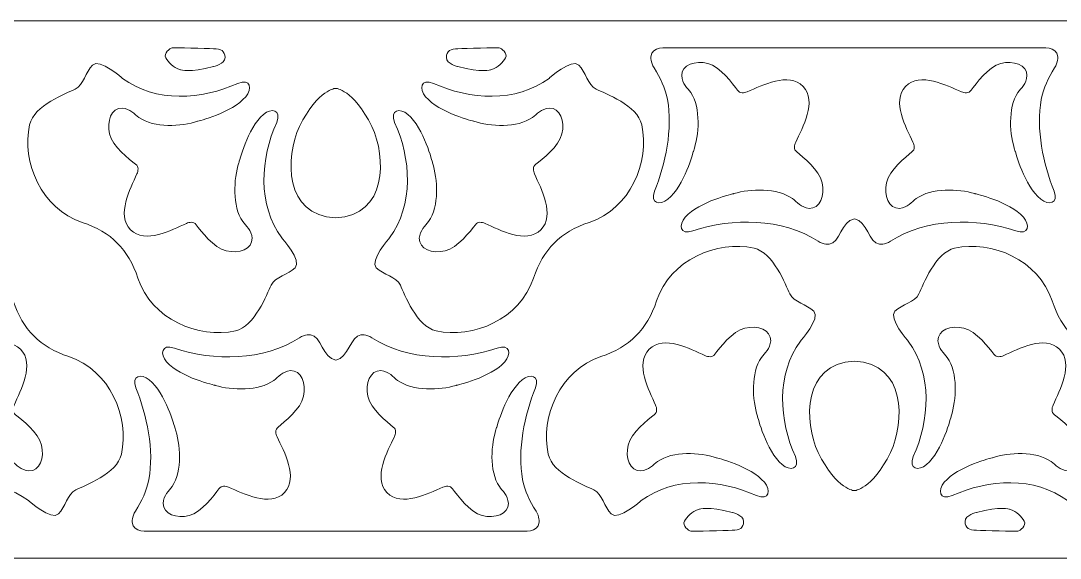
# Model space of a CAD drawing. Header units: centimetres. Extents: x -122 to 122, y -10 to 10.
# Drawn here: x 32.78 to 71.5, y -10 to 10 of the extents above; entities that cross this region are included whole.
import ezdxf

# ---------------------------------------------------------------- set-up
doc = ezdxf.new("R2010")
doc.units = ezdxf.units.CM
doc.header["$MEASUREMENT"] = 0
doc.layers.add('Layer 1', color=7, linetype='Continuous')

msp = doc.modelspace()

# ---------------------------------------------------------------- linework, layer by layer
at = {"layer": 'Layer 1', "color": 242, "lineweight": 9}
for points, knots in [([(-121.97151, 10), (-121.97151, 10), (122.0286, 10), (122.0286, 10), (122.0286, 10), (122.0286, 10), (122.0286, -10.00001), (122.0286, -10.00001), (122.0286, -10.00001), (122.0286, -10.00001), (-121.97151, -10.00001), (-121.97151, -10.00001), (-121.97151, -10.00001), (-121.97151, -10.00001), (-121.97151, 10), (-121.97151, 10)], [0, 0, 0, 0, 0.2, 0.2, 0.2, 0.2, 0.4, 0.4, 0.4, 0.4, 0.6, 0.6, 0.6, 0.6, 1, 1, 1, 1]), ([(38.72928, 8.17442), (38.72928, 8.17442), (39.0683, 8.06504), (39.95432, 8.29475), (39.95432, 8.29475), (39.95432, 8.29475), (40.3864, 8.38773), (40.3864, 8.63385), (40.3864, 8.63385), (40.3864, 8.87997), (40.23324, 8.96201), (39.95432, 8.96201), (39.95432, 8.96201), (39.67544, 8.962), (38.51588, 9.01671), (38.4229, 8.99483), (38.4229, 8.99483), (38.33004, 8.97294), (38.08928, 8.79246), (38.18226, 8.62291), (38.18226, 8.62291), (38.27528, 8.45336), (38.43932, 8.26741), (38.72928, 8.17442)], [0, 0, 0, 0, 0.14285714, 0.14285714, 0.14285714, 0.14285714, 0.28571429, 0.28571429, 0.28571429, 0.28571429, 0.42857143, 0.42857143, 0.42857143, 0.42857143, 0.57142857, 0.57142857, 0.57142857, 0.57142857, 0.71428571, 0.71428571, 0.71428571, 0.71428571, 1, 1, 1, 1]), ([(50.29152, 8.17442), (50.29152, 8.17442), (49.95246, 8.06504), (49.06642, 8.29475), (49.06642, 8.29475), (49.06642, 8.29475), (48.63432, 8.38773), (48.63432, 8.63385), (48.63432, 8.63385), (48.63432, 8.87997), (48.78744, 8.96201), (49.06642, 8.96201), (49.06642, 8.96201), (49.34538, 8.962), (50.50484, 9.01671), (50.59784, 8.99483), (50.59784, 8.99483), (50.69096, 8.97294), (50.93148, 8.79246), (50.8385, 8.62291), (50.8385, 8.62291), (50.74556, 8.45336), (50.58144, 8.26741), (50.29152, 8.17442)], [0, 0, 0, 0, 0.14285714, 0.14285714, 0.14285714, 0.14285714, 0.28571429, 0.28571429, 0.28571429, 0.28571429, 0.42857143, 0.42857143, 0.42857143, 0.42857143, 0.57142857, 0.57142857, 0.57142857, 0.57142857, 0.71428571, 0.71428571, 0.71428571, 0.71428571, 1, 1, 1, 1]), ([(63.83386, 2.63063), (63.35204, 2.56501), (63.28832, 1.72654), (62.89452, 1.68278), (62.89452, 1.68278), (62.89452, 1.68278), (62.69644, 1.66492), (62.48556, 1.79882), (62.48556, 1.79882), (61.13876, 2.65405), (59.29248, 2.67766), (57.82112, 2.18848), (57.82112, 2.18848), (57.33448, 2.01036), (57.28038, 2.40407), (57.53284, 2.68993), (57.53284, 2.68993), (58.05806, 3.28427), (59.34774, 3.56924), (59.34774, 3.56924), (59.34774, 3.56924), (59.95624, 3.75099), (60.96626, 3.79658), (61.5292, 3.38088), (61.5292, 3.38088), (61.69438, 3.25887), (61.84308, 3.05135), (62.14856, 3.02073), (62.14856, 3.02073), (62.54846, 3.00108), (62.74008, 3.50267), (62.63812, 3.97373), (62.63812, 3.97373), (62.53624, 4.44479), (61.91888, 4.93455), (61.68738, 5.1197), (61.68738, 5.1197), (61.56436, 5.21806), (61.5937, 5.36589), (61.64816, 5.48284), (61.64816, 5.48284), (61.90616, 6.03656), (62.44808, 6.98764), (61.92854, 7.55951), (61.92854, 7.55951), (61.378, 8.10154), (60.40592, 7.59817), (59.84232, 7.3626), (59.84232, 7.3626), (59.72334, 7.31284), (59.5744, 7.28949), (59.481, 7.41633), (59.481, 7.41633), (59.30536, 7.65507), (58.84068, 8.29149), (58.37408, 8.41225), (58.37408, 8.41225), (57.90756, 8.53302), (57.3986, 8.36152), (57.40224, 7.96129), (57.40224, 7.96129), (57.42068, 7.65482), (57.62196, 7.49792), (57.73726, 7.32799), (57.73726, 7.32799), (58.13012, 6.74883), (58.04404, 5.74131), (57.838, 5.14073), (57.838, 5.14073), (57.838, 5.14073), (57.5016, 3.8634), (56.88668, 3.36255), (56.88668, 3.36255), (56.59328, 3.12361), (56.20582, 3.19052), (56.39268, 3.65956), (56.39268, 3.65956), (56.79044, 4.65771), (57.07962, 6), (56.87028, 7.07004), (56.87028, 7.07004), (56.7798, 7.53286), (56.61754, 7.85615), (56.37024, 8.24565), (56.37024, 8.24565), (56.2364, 8.45653), (56.25418, 8.65463), (56.25418, 8.65463), (56.25418, 8.65463), (56.28704, 9.08123), (56.83528, 8.99115), (56.98708, 8.99373), (56.98708, 8.99373), (56.98708, 8.99373), (63.83386, 8.99372), (63.83386, 8.99372), (63.83386, 8.99372), (63.83386, 8.99372), (70.6806, 8.99372), (70.6806, 8.99372), (70.6806, 8.99372), (70.83236, 8.99114), (71.38052, 9.08124), (71.41336, 8.65463), (71.41336, 8.65463), (71.41336, 8.65463), (71.43124, 8.45653), (71.29728, 8.24565), (71.29728, 8.24565), (71.05, 7.85615), (70.88776, 7.53287), (70.79724, 7.07004), (70.79724, 7.07004), (70.58804, 5.99999), (70.87724, 4.65773), (71.27488, 3.65956), (71.27488, 3.65956), (71.4618, 3.19051), (71.07428, 3.12363), (70.78088, 3.36255), (70.78088, 3.36255), (70.16608, 3.86339), (69.82952, 5.14073), (69.82952, 5.14073), (69.82952, 5.14073), (69.62364, 5.7413), (69.53748, 6.74883), (69.93028, 7.32799), (69.93028, 7.32799), (70.0456, 7.49792), (70.24696, 7.65483), (70.2653, 7.96129), (70.2653, 7.96129), (70.26896, 8.36152), (69.76008, 8.53302), (69.29344, 8.41225), (69.29344, 8.41225), (68.82686, 8.29149), (68.36224, 7.65508), (68.18652, 7.41633), (68.18652, 7.41633), (68.09328, 7.28948), (67.94428, 7.31284), (67.82524, 7.3626), (67.82524, 7.3626), (67.26176, 7.59817), (66.2896, 8.10154), (65.73902, 7.55951), (65.73902, 7.55951), (65.2196, 6.98764), (65.76142, 6.03656), (66.01936, 5.48284), (66.01936, 5.48284), (66.07398, 5.36589), (66.1032, 5.21807), (65.98016, 5.1197), (65.98016, 5.1197), (65.7487, 4.93453), (65.13138, 4.4448), (65.02942, 3.97373), (65.02942, 3.97373), (64.92748, 3.50267), (65.11922, 3.00109), (65.51896, 3.02073), (65.51896, 3.02073), (65.82458, 3.05134), (65.97316, 3.25888), (66.13832, 3.38088), (66.13832, 3.38088), (66.70136, 3.79657), (67.71148, 3.75101), (68.3198, 3.56924), (68.3198, 3.56924), (68.3198, 3.56924), (69.60956, 3.28428), (70.13468, 2.68993), (70.13468, 2.68993), (70.38722, 2.40406), (70.33306, 2.01037), (69.84636, 2.18848), (69.84636, 2.18848), (68.37506, 2.67764), (66.52888, 2.65405), (65.18194, 1.79882), (65.18194, 1.79882), (64.97114, 1.66492), (64.77298, 1.68278), (64.77298, 1.68278), (64.77298, 1.68278), (64.37916, 1.72653), (64.31552, 2.56502), (63.83386, 2.63063)], [0, 0, 0, 0, 0.02040816, 0.02040816, 0.02040816, 0.02040816, 0.04081633, 0.04081633, 0.04081633, 0.04081633, 0.06122449, 0.06122449, 0.06122449, 0.06122449, 0.08163265, 0.08163265, 0.08163265, 0.08163265, 0.10204082, 0.10204082, 0.10204082, 0.10204082, 0.12244898, 0.12244898, 0.12244898, 0.12244898, 0.14285714, 0.14285714, 0.14285714, 0.14285714, 0.16326531, 0.16326531, 0.16326531, 0.16326531, 0.18367347, 0.18367347, 0.18367347, 0.18367347, 0.20408163, 0.20408163, 0.20408163, 0.20408163, 0.2244898, 0.2244898, 0.2244898, 0.2244898, 0.24489796, 0.24489796, 0.24489796, 0.24489796, 0.26530612, 0.26530612, 0.26530612, 0.26530612, 0.28571429, 0.28571429, 0.28571429, 0.28571429, 0.30612245, 0.30612245, 0.30612245, 0.30612245, 0.32653061, 0.32653061, 0.32653061, 0.32653061, 0.34693878, 0.34693878, 0.34693878, 0.34693878, 0.36734694, 0.36734694, 0.36734694, 0.36734694, 0.3877551, 0.3877551, 0.3877551, 0.3877551, 0.40816327, 0.40816327, 0.40816327, 0.40816327, 0.42857143, 0.42857143, 0.42857143, 0.42857143, 0.44897959, 0.44897959, 0.44897959, 0.44897959, 0.46938776, 0.46938776, 0.46938776, 0.46938776, 0.48979592, 0.48979592, 0.48979592, 0.48979592, 0.51020408, 0.51020408, 0.51020408, 0.51020408, 0.53061224, 0.53061224, 0.53061224, 0.53061224, 0.55102041, 0.55102041, 0.55102041, 0.55102041, 0.57142857, 0.57142857, 0.57142857, 0.57142857, 0.59183673, 0.59183673, 0.59183673, 0.59183673, 0.6122449, 0.6122449, 0.6122449, 0.6122449, 0.63265306, 0.63265306, 0.63265306, 0.63265306, 0.65306122, 0.65306122, 0.65306122, 0.65306122, 0.67346939, 0.67346939, 0.67346939, 0.67346939, 0.69387755, 0.69387755, 0.69387755, 0.69387755, 0.71428571, 0.71428571, 0.71428571, 0.71428571, 0.73469388, 0.73469388, 0.73469388, 0.73469388, 0.75510204, 0.75510204, 0.75510204, 0.75510204, 0.7755102, 0.7755102, 0.7755102, 0.7755102, 0.79591837, 0.79591837, 0.79591837, 0.79591837, 0.81632653, 0.81632653, 0.81632653, 0.81632653, 0.83673469, 0.83673469, 0.83673469, 0.83673469, 0.85714286, 0.85714286, 0.85714286, 0.85714286, 0.87755102, 0.87755102, 0.87755102, 0.87755102, 0.89795918, 0.89795918, 0.89795918, 0.89795918, 0.91836735, 0.91836735, 0.91836735, 0.91836735, 0.93877551, 0.93877551, 0.93877551, 0.93877551, 0.95918367, 0.95918367, 0.95918367, 0.95918367, 1, 1, 1, 1]), ([(36.86334, 2.21898), (36.33248, 2.78034), (36.8552, 3.74209), (37.10204, 4.30086), (37.10204, 4.30086), (37.15416, 4.41887), (37.18052, 4.56726), (37.05556, 4.66314), (37.05556, 4.66314), (36.82048, 4.84361), (36.19342, 5.32089), (36.08204, 5.78983), (36.08204, 5.78983), (35.97068, 6.25875), (36.1523, 6.76407), (36.5524, 6.75245), (36.5524, 6.75245), (36.85842, 6.72795), (37.01124, 6.52345), (37.17882, 6.40478), (37.17882, 6.40478), (37.75012, 6.00046), (38.75906, 6.06627), (39.36364, 6.26019), (39.36364, 6.26019), (39.36364, 6.26019), (40.64744, 6.57095), (41.16052, 7.17571), (41.16052, 7.17571), (41.40724, 7.46657), (41.34524, 7.85911), (40.86222, 7.67128), (40.86222, 7.67128), (39.53574, 7.05899), (37.79086, 6.94888), (36.56332, 7.85724), (36.56332, 7.85724), (36.56332, 7.85724), (35.71012, 8.61748), (35.45304, 8.35495), (35.45304, 8.35495), (35.196, 8.09243), (35.12488, 7.61659), (34.8022, 7.45798), (34.8022, 7.45798), (34.47956, 7.29936), (33.26552, 6.85445), (33.10668, 6.12893), (33.10668, 6.12893), (32.8038, 4.74528), (33.53412, 3.00221), (35.06472, 2.49727), (35.06472, 2.49727), (35.60336, 2.3196), (36.03362, 2.06967), (36.37382, 1.72946), (36.37382, 1.72946), (36.71412, 1.38925), (36.96396, 0.95887), (37.1416, 0.42036), (37.1416, 0.42036), (37.64662, -1.11025), (39.38964, -1.84056), (40.7733, -1.53767), (40.7733, -1.53767), (41.49884, -1.37886), (41.9437, -0.16486), (42.10232, 0.15784), (42.10232, 0.15784), (42.261, 0.48052), (42.7368, 0.55163), (42.99932, 0.80869), (42.99932, 0.80869), (43.26192, 1.06574), (42.5016, 1.91897), (42.5016, 1.91897), (42.5016, 1.91897), (41.5933, 3.14649), (41.70336, 4.89125), (42.31564, 6.21789), (42.31564, 6.21789), (42.50356, 6.70087), (42.11092, 6.76287), (41.82004, 6.51617), (41.82004, 6.51617), (41.21532, 6.0031), (40.90452, 4.71928), (40.90452, 4.71928), (40.90452, 4.71928), (40.71064, 4.11469), (40.6448, 3.10565), (41.04916, 2.53448), (41.04916, 2.53448), (41.16784, 2.36687), (41.37232, 2.21406), (41.3968, 1.90803), (41.3968, 1.90803), (41.40852, 1.50793), (40.90308, 1.32628), (40.4342, 1.43767), (40.4342, 1.43767), (39.96532, 1.54905), (39.48796, 2.17603), (39.3075, 2.41121), (39.3075, 2.41121), (39.21172, 2.53614), (39.06322, 2.50982), (38.9452, 2.45768), (38.9452, 2.45768), (38.38656, 2.21086), (37.42468, 1.68811), (36.86334, 2.21898)], [0, 0, 0, 0, 0.03448276, 0.03448276, 0.03448276, 0.03448276, 0.06896552, 0.06896552, 0.06896552, 0.06896552, 0.10344828, 0.10344828, 0.10344828, 0.10344828, 0.13793103, 0.13793103, 0.13793103, 0.13793103, 0.17241379, 0.17241379, 0.17241379, 0.17241379, 0.20689655, 0.20689655, 0.20689655, 0.20689655, 0.24137931, 0.24137931, 0.24137931, 0.24137931, 0.27586207, 0.27586207, 0.27586207, 0.27586207, 0.31034483, 0.31034483, 0.31034483, 0.31034483, 0.34482759, 0.34482759, 0.34482759, 0.34482759, 0.37931034, 0.37931034, 0.37931034, 0.37931034, 0.4137931, 0.4137931, 0.4137931, 0.4137931, 0.44827586, 0.44827586, 0.44827586, 0.44827586, 0.48275862, 0.48275862, 0.48275862, 0.48275862, 0.51724138, 0.51724138, 0.51724138, 0.51724138, 0.55172414, 0.55172414, 0.55172414, 0.55172414, 0.5862069, 0.5862069, 0.5862069, 0.5862069, 0.62068966, 0.62068966, 0.62068966, 0.62068966, 0.65517241, 0.65517241, 0.65517241, 0.65517241, 0.68965517, 0.68965517, 0.68965517, 0.68965517, 0.72413793, 0.72413793, 0.72413793, 0.72413793, 0.75862069, 0.75862069, 0.75862069, 0.75862069, 0.79310345, 0.79310345, 0.79310345, 0.79310345, 0.82758621, 0.82758621, 0.82758621, 0.82758621, 0.86206897, 0.86206897, 0.86206897, 0.86206897, 0.89655172, 0.89655172, 0.89655172, 0.89655172, 0.93103448, 0.93103448, 0.93103448, 0.93103448, 1, 1, 1, 1]), ([(52.15764, 2.21898), (52.6885, 2.78034), (52.16564, 3.74209), (51.91884, 4.30086), (51.91884, 4.30086), (51.8668, 4.41887), (51.84036, 4.56726), (51.96528, 4.66314), (51.96528, 4.66314), (52.2005, 4.84361), (52.82746, 5.32089), (52.93884, 5.78983), (52.93884, 5.78983), (53.05028, 6.25875), (52.86856, 6.76407), (52.46848, 6.75245), (52.46848, 6.75245), (52.16256, 6.72795), (52.0096, 6.52345), (51.842, 6.40478), (51.842, 6.40478), (51.27086, 6.00046), (50.26178, 6.06627), (49.65722, 6.26019), (49.65722, 6.26019), (49.65722, 6.26019), (48.3734, 6.57095), (47.86036, 7.17571), (47.86036, 7.17571), (47.61374, 7.46657), (47.6756, 7.85911), (48.15858, 7.67128), (48.15858, 7.67128), (49.48524, 7.05899), (51.22998, 6.94888), (52.45752, 7.85724), (52.45752, 7.85724), (52.45752, 7.85724), (53.31076, 8.61748), (53.5678, 8.35495), (53.5678, 8.35495), (53.825, 8.09243), (53.89596, 7.61659), (54.21864, 7.45798), (54.21864, 7.45798), (54.54144, 7.29936), (55.75532, 6.85445), (55.91416, 6.12893), (55.91416, 6.12893), (56.2172, 4.74528), (55.48674, 3.00221), (53.95612, 2.49727), (53.95612, 2.49727), (53.41764, 2.3196), (52.98722, 2.06967), (52.64704, 1.72946), (52.64704, 1.72946), (52.30686, 1.38925), (52.05688, 0.95887), (51.8792, 0.42036), (51.8792, 0.42036), (51.37436, -1.11025), (49.6312, -1.84056), (48.24758, -1.53767), (48.24758, -1.53767), (47.52214, -1.37886), (47.07712, -0.16486), (46.91852, 0.15784), (46.91852, 0.15784), (46.75998, 0.48052), (46.28404, 0.55163), (46.02156, 0.80869), (46.02156, 0.80869), (45.75906, 1.06574), (46.51924, 1.91897), (46.51924, 1.91897), (46.51924, 1.91897), (47.42768, 3.14649), (47.31748, 4.89125), (46.70524, 6.21789), (46.70524, 6.21789), (46.5174, 6.70087), (46.90994, 6.76287), (47.2008, 6.51617), (47.2008, 6.51617), (47.80566, 6.0031), (48.1163, 4.71928), (48.1163, 4.71928), (48.1163, 4.71928), (48.31032, 4.11469), (48.37604, 3.10565), (47.97172, 2.53448), (47.97172, 2.53448), (47.85312, 2.36687), (47.64854, 2.21406), (47.62404, 1.90803), (47.62404, 1.90803), (47.61248, 1.50793), (48.11776, 1.32628), (48.58668, 1.43767), (48.58668, 1.43767), (49.05566, 1.54905), (49.53286, 2.17603), (49.71334, 2.41121), (49.71334, 2.41121), (49.80924, 2.53614), (49.95762, 2.50982), (50.07564, 2.45768), (50.07564, 2.45768), (50.63444, 2.21086), (51.59616, 1.68811), (52.15764, 2.21898)], [0, 0, 0, 0, 0.03448276, 0.03448276, 0.03448276, 0.03448276, 0.06896552, 0.06896552, 0.06896552, 0.06896552, 0.10344828, 0.10344828, 0.10344828, 0.10344828, 0.13793103, 0.13793103, 0.13793103, 0.13793103, 0.17241379, 0.17241379, 0.17241379, 0.17241379, 0.20689655, 0.20689655, 0.20689655, 0.20689655, 0.24137931, 0.24137931, 0.24137931, 0.24137931, 0.27586207, 0.27586207, 0.27586207, 0.27586207, 0.31034483, 0.31034483, 0.31034483, 0.31034483, 0.34482759, 0.34482759, 0.34482759, 0.34482759, 0.37931034, 0.37931034, 0.37931034, 0.37931034, 0.4137931, 0.4137931, 0.4137931, 0.4137931, 0.44827586, 0.44827586, 0.44827586, 0.44827586, 0.48275862, 0.48275862, 0.48275862, 0.48275862, 0.51724138, 0.51724138, 0.51724138, 0.51724138, 0.55172414, 0.55172414, 0.55172414, 0.55172414, 0.5862069, 0.5862069, 0.5862069, 0.5862069, 0.62068966, 0.62068966, 0.62068966, 0.62068966, 0.65517241, 0.65517241, 0.65517241, 0.65517241, 0.68965517, 0.68965517, 0.68965517, 0.68965517, 0.72413793, 0.72413793, 0.72413793, 0.72413793, 0.75862069, 0.75862069, 0.75862069, 0.75862069, 0.79310345, 0.79310345, 0.79310345, 0.79310345, 0.82758621, 0.82758621, 0.82758621, 0.82758621, 0.86206897, 0.86206897, 0.86206897, 0.86206897, 0.89655172, 0.89655172, 0.89655172, 0.89655172, 0.93103448, 0.93103448, 0.93103448, 0.93103448, 1, 1, 1, 1]), ([(44.51032, 7.48529), (44.51032, 7.48529), (43.8704, 7.47434), (43.1594, 6.06325), (43.1594, 6.06325), (42.6293, 4.91755), (42.57996, 2.75637), (44.51032, 2.66727), (44.51032, 2.66727), (46.44072, 2.75636), (46.3914, 4.91756), (45.86132, 6.06325), (45.86132, 6.06325), (45.1504, 7.47433), (44.5104, 7.48529), (44.5104, 7.48529)], [0, 0, 0, 0, 0.2, 0.2, 0.2, 0.2, 0.4, 0.4, 0.4, 0.4, 0.6, 0.6, 0.6, 0.6, 1, 1, 1, 1]), ([(32.77012, -2.21898), (33.301, -2.78032), (32.77816, -3.74206), (32.53132, -4.30083), (32.53132, -4.30083), (32.4793, -4.41886), (32.45288, -4.56723), (32.5778, -4.66311), (32.5778, -4.66311), (32.813, -4.84359), (33.43994, -5.32086), (33.55134, -5.7898), (33.55134, -5.7898), (33.6628, -6.25873), (33.48108, -6.76404), (33.08096, -6.75242), (33.08096, -6.75242), (32.77506, -6.72794), (32.62212, -6.52343), (32.45454, -6.40475), (32.45454, -6.40475), (31.88336, -6.00044), (30.8743, -6.06624), (30.26972, -6.26016), (30.26972, -6.26016), (30.26972, -6.26016), (28.98592, -6.57092), (28.47284, -7.17568), (28.47284, -7.17568), (28.22624, -7.46654), (28.28812, -7.85908), (28.77112, -7.67125), (28.77112, -7.67125), (30.0979, -7.05897), (31.84254, -6.94885), (33.07004, -7.85721), (33.07004, -7.85721), (33.07004, -7.85721), (33.92328, -8.61745), (34.18032, -8.35493), (34.18032, -8.35493), (34.43748, -8.09241), (34.50848, -7.61656), (34.83116, -7.45795), (34.83116, -7.45795), (35.15392, -7.29936), (36.36788, -6.85442), (36.52668, -6.1289), (36.52668, -6.1289), (36.82968, -4.74529), (36.09926, -3.00218), (34.56864, -2.49724), (34.56864, -2.49724), (34.03028, -2.31959), (33.59978, -2.06964), (33.25956, -1.72943), (33.25956, -1.72943), (32.91936, -1.38923), (32.6694, -0.95884), (32.49176, -0.42033), (32.49176, -0.42033), (31.98686, 1.11027), (30.24372, 1.84059), (28.86008, 1.5377), (28.86008, 1.5377), (28.13464, 1.37887), (27.68964, 0.16489), (27.53104, -0.15781), (27.53104, -0.15781), (27.37248, -0.48051), (26.89658, -0.5516), (26.63408, -0.80866), (26.63408, -0.80866), (26.37156, -1.06574), (27.13176, -1.91894), (27.13176, -1.91894), (27.13176, -1.91894), (28.04018, -3.14648), (27.93, -4.89122), (27.31772, -6.21786), (27.31772, -6.21786), (27.12992, -6.70085), (27.52244, -6.76284), (27.8133, -6.51614), (27.8133, -6.51614), (28.41816, -6.00308), (28.72882, -4.71925), (28.72882, -4.71925), (28.72882, -4.71925), (28.92284, -4.11467), (28.98856, -3.10562), (28.58424, -2.53445), (28.58424, -2.53445), (28.46564, -2.36688), (28.26104, -2.21403), (28.23656, -1.908), (28.23656, -1.908), (28.22496, -1.50792), (28.73026, -1.32625), (29.19916, -1.43764), (29.19916, -1.43764), (29.66816, -1.54904), (30.1454, -2.176), (30.32584, -2.41118), (30.32584, -2.41118), (30.42176, -2.53612), (30.57012, -2.50979), (30.68816, -2.45765), (30.68816, -2.45765), (31.24708, -2.21084), (32.20864, -1.68808), (32.77012, -2.21898)], [0, 0, 0, 0, 0.03448276, 0.03448276, 0.03448276, 0.03448276, 0.06896552, 0.06896552, 0.06896552, 0.06896552, 0.10344828, 0.10344828, 0.10344828, 0.10344828, 0.13793103, 0.13793103, 0.13793103, 0.13793103, 0.17241379, 0.17241379, 0.17241379, 0.17241379, 0.20689655, 0.20689655, 0.20689655, 0.20689655, 0.24137931, 0.24137931, 0.24137931, 0.24137931, 0.27586207, 0.27586207, 0.27586207, 0.27586207, 0.31034483, 0.31034483, 0.31034483, 0.31034483, 0.34482759, 0.34482759, 0.34482759, 0.34482759, 0.37931034, 0.37931034, 0.37931034, 0.37931034, 0.4137931, 0.4137931, 0.4137931, 0.4137931, 0.44827586, 0.44827586, 0.44827586, 0.44827586, 0.48275862, 0.48275862, 0.48275862, 0.48275862, 0.51724138, 0.51724138, 0.51724138, 0.51724138, 0.55172414, 0.55172414, 0.55172414, 0.55172414, 0.5862069, 0.5862069, 0.5862069, 0.5862069, 0.62068966, 0.62068966, 0.62068966, 0.62068966, 0.65517241, 0.65517241, 0.65517241, 0.65517241, 0.68965517, 0.68965517, 0.68965517, 0.68965517, 0.72413793, 0.72413793, 0.72413793, 0.72413793, 0.75862069, 0.75862069, 0.75862069, 0.75862069, 0.79310345, 0.79310345, 0.79310345, 0.79310345, 0.82758621, 0.82758621, 0.82758621, 0.82758621, 0.86206897, 0.86206897, 0.86206897, 0.86206897, 0.89655172, 0.89655172, 0.89655172, 0.89655172, 0.93103448, 0.93103448, 0.93103448, 0.93103448, 1, 1, 1, 1]), ([(56.18704, -2.21896), (55.65616, -2.7803), (56.17888, -3.74204), (56.42572, -4.30081), (56.42572, -4.30081), (56.47786, -4.41884), (56.50416, -4.56721), (56.37924, -4.66309), (56.37924, -4.66309), (56.14416, -4.84357), (55.5171, -5.32084), (55.4057, -5.78978), (55.4057, -5.78978), (55.29438, -6.25871), (55.476, -6.76402), (55.87608, -6.7524), (55.87608, -6.7524), (56.18212, -6.72792), (56.33494, -6.5234), (56.5025, -6.40473), (56.5025, -6.40473), (57.0738, -6.00043), (58.08272, -6.06622), (58.68732, -6.26014), (58.68732, -6.26014), (58.68732, -6.26014), (59.97112, -6.5709), (60.4842, -7.17566), (60.4842, -7.17566), (60.73092, -7.46654), (60.6689, -7.85906), (60.18592, -7.67123), (60.18592, -7.67123), (58.85944, -7.05895), (57.11456, -6.94883), (55.887, -7.85719), (55.887, -7.85719), (55.887, -7.85719), (55.0338, -8.61743), (54.77672, -8.3549), (54.77672, -8.3549), (54.51968, -8.09239), (54.44856, -7.61654), (54.12586, -7.45793), (54.12586, -7.45793), (53.80324, -7.29934), (52.5892, -6.8544), (52.43036, -6.12888), (52.43036, -6.12888), (52.12748, -4.74527), (52.8578, -3.00216), (54.3884, -2.49722), (54.3884, -2.49722), (54.92704, -2.31957), (55.35728, -2.06962), (55.6975, -1.72941), (55.6975, -1.72941), (56.0378, -1.38921), (56.28764, -0.95882), (56.4653, -0.42031), (56.4653, -0.42031), (56.9703, 1.11029), (58.71334, 1.84061), (60.09694, 1.53772), (60.09694, 1.53772), (60.82252, 1.37889), (61.26744, 0.16491), (61.42602, -0.15779), (61.42602, -0.15779), (61.58468, -0.48049), (62.06048, -0.55158), (62.323, -0.80864), (62.323, -0.80864), (62.5856, -1.0657), (61.82528, -1.91892), (61.82528, -1.91892), (61.82528, -1.91892), (60.917, -3.14646), (61.02702, -4.8912), (61.63932, -6.21784), (61.63932, -6.21784), (61.82726, -6.70083), (61.4346, -6.76282), (61.14376, -6.51612), (61.14376, -6.51612), (60.539, -6.00306), (60.22824, -4.71923), (60.22824, -4.71923), (60.22824, -4.71923), (60.03434, -4.11465), (59.96848, -3.1056), (60.3728, -2.53443), (60.3728, -2.53443), (60.49154, -2.36686), (60.696, -2.21401), (60.72048, -1.90798), (60.72048, -1.90798), (60.7322, -1.5079), (60.22678, -1.32623), (59.75788, -1.43762), (59.75788, -1.43762), (59.289, -1.54902), (58.81166, -2.17598), (58.63116, -2.41117), (58.63116, -2.41117), (58.53542, -2.5361), (58.38692, -2.50977), (58.26888, -2.45763), (58.26888, -2.45763), (57.71024, -2.21082), (56.7484, -1.68806), (56.18704, -2.21896)], [0, 0, 0, 0, 0.03448276, 0.03448276, 0.03448276, 0.03448276, 0.06896552, 0.06896552, 0.06896552, 0.06896552, 0.10344828, 0.10344828, 0.10344828, 0.10344828, 0.13793103, 0.13793103, 0.13793103, 0.13793103, 0.17241379, 0.17241379, 0.17241379, 0.17241379, 0.20689655, 0.20689655, 0.20689655, 0.20689655, 0.24137931, 0.24137931, 0.24137931, 0.24137931, 0.27586207, 0.27586207, 0.27586207, 0.27586207, 0.31034483, 0.31034483, 0.31034483, 0.31034483, 0.34482759, 0.34482759, 0.34482759, 0.34482759, 0.37931034, 0.37931034, 0.37931034, 0.37931034, 0.4137931, 0.4137931, 0.4137931, 0.4137931, 0.44827586, 0.44827586, 0.44827586, 0.44827586, 0.48275862, 0.48275862, 0.48275862, 0.48275862, 0.51724138, 0.51724138, 0.51724138, 0.51724138, 0.55172414, 0.55172414, 0.55172414, 0.55172414, 0.5862069, 0.5862069, 0.5862069, 0.5862069, 0.62068966, 0.62068966, 0.62068966, 0.62068966, 0.65517241, 0.65517241, 0.65517241, 0.65517241, 0.68965517, 0.68965517, 0.68965517, 0.68965517, 0.72413793, 0.72413793, 0.72413793, 0.72413793, 0.75862069, 0.75862069, 0.75862069, 0.75862069, 0.79310345, 0.79310345, 0.79310345, 0.79310345, 0.82758621, 0.82758621, 0.82758621, 0.82758621, 0.86206897, 0.86206897, 0.86206897, 0.86206897, 0.89655172, 0.89655172, 0.89655172, 0.89655172, 0.93103448, 0.93103448, 0.93103448, 0.93103448, 1, 1, 1, 1]), ([(71.48132, -2.21896), (72.01218, -2.7803), (71.4893, -3.74204), (71.24248, -4.30081), (71.24248, -4.30081), (71.19048, -4.41884), (71.16402, -4.56721), (71.28896, -4.66309), (71.28896, -4.66309), (71.52418, -4.84357), (72.15112, -5.32084), (72.26248, -5.78978), (72.26248, -5.78978), (72.37396, -6.25871), (72.19222, -6.76402), (71.79216, -6.7524), (71.79216, -6.7524), (71.48624, -6.72792), (71.33328, -6.5234), (71.16572, -6.40473), (71.16572, -6.40473), (70.59454, -6.00043), (69.58548, -6.06622), (68.98088, -6.26014), (68.98088, -6.26014), (68.98088, -6.26014), (67.69708, -6.5709), (67.18402, -7.17566), (67.18402, -7.17566), (66.93742, -7.46654), (66.99932, -7.85906), (67.48228, -7.67123), (67.48228, -7.67123), (68.80892, -7.05895), (70.55368, -6.94883), (71.7812, -7.85719), (71.7812, -7.85719), (71.7812, -7.85719), (72.63442, -8.61743), (72.89148, -8.3549), (72.89148, -8.3549), (73.14868, -8.09239), (73.21968, -7.61654), (73.54236, -7.45793), (73.54236, -7.45793), (73.86512, -7.29934), (75.079, -6.8544), (75.23786, -6.12888), (75.23786, -6.12888), (75.54088, -4.74527), (74.8104, -3.00216), (73.27982, -2.49722), (73.27982, -2.49722), (72.74132, -2.31957), (72.31096, -2.06962), (71.97072, -1.72941), (71.97072, -1.72941), (71.63056, -1.38921), (71.38056, -0.95882), (71.20292, -0.42031), (71.20292, -0.42031), (70.69804, 1.11029), (68.95488, 1.84061), (67.57124, 1.53772), (67.57124, 1.53772), (66.84582, 1.37889), (66.4008, 0.16491), (66.2422, -0.15779), (66.2422, -0.15779), (66.08366, -0.48049), (65.60776, -0.55158), (65.34522, -0.80864), (65.34522, -0.80864), (65.08274, -1.0657), (65.84294, -1.91892), (65.84294, -1.91892), (65.84294, -1.91892), (66.75136, -3.14646), (66.64116, -4.8912), (66.02892, -6.21784), (66.02892, -6.21784), (65.84108, -6.70083), (66.2336, -6.76282), (66.52448, -6.51612), (66.52448, -6.51612), (67.12936, -6.00306), (67.43998, -4.71923), (67.43998, -4.71923), (67.43998, -4.71923), (67.63402, -4.11465), (67.69972, -3.1056), (67.2954, -2.53443), (67.2954, -2.53443), (67.17682, -2.36686), (66.9722, -2.21401), (66.94774, -1.90798), (66.94774, -1.90798), (66.93616, -1.5079), (67.4414, -1.32623), (67.91034, -1.43762), (67.91034, -1.43762), (68.37936, -1.54902), (68.85656, -2.17598), (69.03704, -2.41117), (69.03704, -2.41117), (69.13292, -2.5361), (69.2813, -2.50977), (69.39932, -2.45763), (69.39932, -2.45763), (69.95812, -2.21082), (70.91984, -1.68806), (71.48132, -2.21896)], [0, 0, 0, 0, 0.03448276, 0.03448276, 0.03448276, 0.03448276, 0.06896552, 0.06896552, 0.06896552, 0.06896552, 0.10344828, 0.10344828, 0.10344828, 0.10344828, 0.13793103, 0.13793103, 0.13793103, 0.13793103, 0.17241379, 0.17241379, 0.17241379, 0.17241379, 0.20689655, 0.20689655, 0.20689655, 0.20689655, 0.24137931, 0.24137931, 0.24137931, 0.24137931, 0.27586207, 0.27586207, 0.27586207, 0.27586207, 0.31034483, 0.31034483, 0.31034483, 0.31034483, 0.34482759, 0.34482759, 0.34482759, 0.34482759, 0.37931034, 0.37931034, 0.37931034, 0.37931034, 0.4137931, 0.4137931, 0.4137931, 0.4137931, 0.44827586, 0.44827586, 0.44827586, 0.44827586, 0.48275862, 0.48275862, 0.48275862, 0.48275862, 0.51724138, 0.51724138, 0.51724138, 0.51724138, 0.55172414, 0.55172414, 0.55172414, 0.55172414, 0.5862069, 0.5862069, 0.5862069, 0.5862069, 0.62068966, 0.62068966, 0.62068966, 0.62068966, 0.65517241, 0.65517241, 0.65517241, 0.65517241, 0.68965517, 0.68965517, 0.68965517, 0.68965517, 0.72413793, 0.72413793, 0.72413793, 0.72413793, 0.75862069, 0.75862069, 0.75862069, 0.75862069, 0.79310345, 0.79310345, 0.79310345, 0.79310345, 0.82758621, 0.82758621, 0.82758621, 0.82758621, 0.86206897, 0.86206897, 0.86206897, 0.86206897, 0.89655172, 0.89655172, 0.89655172, 0.89655172, 0.93103448, 0.93103448, 0.93103448, 0.93103448, 1, 1, 1, 1]), ([(44.5108, -2.6306), (44.9926, -2.56498), (45.05616, -1.72649), (45.45, -1.68273), (45.45, -1.68273), (45.45, -1.68273), (45.64808, -1.66487), (45.85896, -1.79877), (45.85896, -1.79877), (47.20592, -2.65401), (49.05208, -2.67761), (50.52338, -2.18843), (50.52338, -2.18843), (51.01004, -2.01032), (51.06416, -2.40402), (50.81164, -2.68988), (50.81164, -2.68988), (50.2866, -3.28423), (48.9968, -3.56919), (48.9968, -3.56919), (48.9968, -3.56919), (48.38844, -3.75098), (47.37828, -3.79653), (46.81532, -3.38083), (46.81532, -3.38083), (46.65028, -3.25883), (46.50144, -3.05131), (46.19598, -3.02068), (46.19598, -3.02068), (45.7962, -3.00104), (45.60444, -3.50262), (45.70644, -3.97368), (45.70644, -3.97368), (45.80844, -4.44475), (46.42564, -4.9345), (46.65716, -5.11965), (46.65716, -5.11965), (46.7803, -5.21803), (46.75088, -5.36584), (46.69638, -5.48279), (46.69638, -5.48279), (46.43852, -6.03652), (45.8965, -6.98759), (46.416, -7.55946), (46.416, -7.55946), (46.96668, -8.1015), (47.93864, -7.59812), (48.50226, -7.36255), (48.50226, -7.36255), (48.62132, -7.31279), (48.77016, -7.28944), (48.86352, -7.41628), (48.86352, -7.41628), (49.03932, -7.65504), (49.50384, -8.29145), (49.97048, -8.4122), (49.97048, -8.4122), (50.4371, -8.53298), (50.94592, -8.36147), (50.94232, -7.96124), (50.94232, -7.96124), (50.924, -7.6548), (50.72256, -7.49787), (50.60726, -7.32794), (50.60726, -7.32794), (50.21454, -6.74879), (50.30052, -5.74126), (50.50652, -5.14068), (50.50652, -5.14068), (50.50652, -5.14068), (50.84296, -3.86335), (51.45784, -3.3625), (51.45784, -3.3625), (51.7514, -3.1236), (52.13868, -3.19047), (51.95186, -3.65951), (51.95186, -3.65951), (51.55424, -4.6577), (51.26492, -5.99995), (51.47424, -7.06999), (51.47424, -7.06999), (51.56486, -7.53284), (51.72696, -7.8561), (51.9743, -8.24561), (51.9743, -8.24561), (52.10828, -8.45649), (52.09036, -8.65458), (52.09036, -8.65458), (52.09036, -8.65458), (52.05762, -9.08121), (51.50926, -8.9911), (51.35744, -8.99368), (51.35744, -8.99368), (51.35744, -8.99368), (44.5108, -8.9937), (44.5108, -8.9937), (44.5108, -8.9937), (44.5108, -8.9937), (37.66424, -8.9937), (37.66424, -8.9937), (37.66424, -8.9937), (37.51232, -8.99112), (36.964, -9.08119), (36.9312, -8.65458), (36.9312, -8.65458), (36.9312, -8.65458), (36.91332, -8.45648), (37.04724, -8.24561), (37.04724, -8.24561), (37.29468, -7.85611), (37.45672, -7.53282), (37.54728, -7.06999), (37.54728, -7.06999), (37.75664, -5.99995), (37.46728, -4.65768), (37.06966, -3.65951), (37.06966, -3.65951), (36.88288, -3.19047), (37.27022, -3.12358), (37.56368, -3.3625), (37.56368, -3.3625), (38.1786, -3.86335), (38.51502, -5.14068), (38.51502, -5.14068), (38.51502, -5.14068), (38.72104, -5.74127), (38.80708, -6.74878), (38.41424, -7.32794), (38.41424, -7.32794), (38.29908, -7.49787), (38.09756, -7.65478), (38.07924, -7.96124), (38.07924, -7.96124), (38.07572, -8.36147), (38.58448, -8.53297), (39.05108, -8.4122), (39.05108, -8.4122), (39.5178, -8.29145), (39.98228, -7.65503), (40.158, -7.41628), (40.158, -7.41628), (40.2514, -7.28946), (40.40024, -7.31279), (40.51932, -7.36255), (40.51932, -7.36255), (41.08292, -7.59812), (42.05496, -8.10149), (42.60552, -7.55946), (42.60552, -7.55946), (43.12508, -6.98759), (42.58312, -6.03651), (42.32518, -5.48279), (42.32518, -5.48279), (42.27068, -5.36584), (42.24136, -5.21802), (42.36436, -5.11965), (42.36436, -5.11965), (42.59596, -4.93452), (43.21316, -4.44475), (43.31512, -3.97368), (43.31512, -3.97368), (43.41718, -3.50263), (43.22532, -3.00104), (42.82556, -3.02068), (42.82556, -3.02068), (42.52008, -3.05131), (42.37136, -3.25883), (42.2062, -3.38083), (42.2062, -3.38083), (41.64332, -3.79654), (40.63306, -3.75096), (40.02476, -3.56919), (40.02476, -3.56919), (40.02476, -3.56919), (38.73496, -3.28423), (38.20986, -2.68988), (38.20986, -2.68988), (37.95744, -2.40402), (38.0115, -2.01032), (38.49812, -2.18843), (38.49812, -2.18843), (39.9696, -2.67763), (41.81568, -2.654), (43.16258, -1.79877), (43.16258, -1.79877), (43.37352, -1.66488), (43.57152, -1.68273), (43.57152, -1.68273), (43.57152, -1.68273), (43.96534, -1.7265), (44.02902, -2.56497), (44.5108, -2.6306)], [0, 0, 0, 0, 0.02040816, 0.02040816, 0.02040816, 0.02040816, 0.04081633, 0.04081633, 0.04081633, 0.04081633, 0.06122449, 0.06122449, 0.06122449, 0.06122449, 0.08163265, 0.08163265, 0.08163265, 0.08163265, 0.10204082, 0.10204082, 0.10204082, 0.10204082, 0.12244898, 0.12244898, 0.12244898, 0.12244898, 0.14285714, 0.14285714, 0.14285714, 0.14285714, 0.16326531, 0.16326531, 0.16326531, 0.16326531, 0.18367347, 0.18367347, 0.18367347, 0.18367347, 0.20408163, 0.20408163, 0.20408163, 0.20408163, 0.2244898, 0.2244898, 0.2244898, 0.2244898, 0.24489796, 0.24489796, 0.24489796, 0.24489796, 0.26530612, 0.26530612, 0.26530612, 0.26530612, 0.28571429, 0.28571429, 0.28571429, 0.28571429, 0.30612245, 0.30612245, 0.30612245, 0.30612245, 0.32653061, 0.32653061, 0.32653061, 0.32653061, 0.34693878, 0.34693878, 0.34693878, 0.34693878, 0.36734694, 0.36734694, 0.36734694, 0.36734694, 0.3877551, 0.3877551, 0.3877551, 0.3877551, 0.40816327, 0.40816327, 0.40816327, 0.40816327, 0.42857143, 0.42857143, 0.42857143, 0.42857143, 0.44897959, 0.44897959, 0.44897959, 0.44897959, 0.46938776, 0.46938776, 0.46938776, 0.46938776, 0.48979592, 0.48979592, 0.48979592, 0.48979592, 0.51020408, 0.51020408, 0.51020408, 0.51020408, 0.53061224, 0.53061224, 0.53061224, 0.53061224, 0.55102041, 0.55102041, 0.55102041, 0.55102041, 0.57142857, 0.57142857, 0.57142857, 0.57142857, 0.59183673, 0.59183673, 0.59183673, 0.59183673, 0.6122449, 0.6122449, 0.6122449, 0.6122449, 0.63265306, 0.63265306, 0.63265306, 0.63265306, 0.65306122, 0.65306122, 0.65306122, 0.65306122, 0.67346939, 0.67346939, 0.67346939, 0.67346939, 0.69387755, 0.69387755, 0.69387755, 0.69387755, 0.71428571, 0.71428571, 0.71428571, 0.71428571, 0.73469388, 0.73469388, 0.73469388, 0.73469388, 0.75510204, 0.75510204, 0.75510204, 0.75510204, 0.7755102, 0.7755102, 0.7755102, 0.7755102, 0.79591837, 0.79591837, 0.79591837, 0.79591837, 0.81632653, 0.81632653, 0.81632653, 0.81632653, 0.83673469, 0.83673469, 0.83673469, 0.83673469, 0.85714286, 0.85714286, 0.85714286, 0.85714286, 0.87755102, 0.87755102, 0.87755102, 0.87755102, 0.89795918, 0.89795918, 0.89795918, 0.89795918, 0.91836735, 0.91836735, 0.91836735, 0.91836735, 0.93877551, 0.93877551, 0.93877551, 0.93877551, 0.95918367, 0.95918367, 0.95918367, 0.95918367, 1, 1, 1, 1]), ([(63.83432, -7.48525), (63.83432, -7.48525), (64.47416, -7.47429), (65.18516, -6.0632), (65.18516, -6.0632), (65.71536, -4.91751), (65.76456, -2.75632), (63.8342, -2.66722), (63.8342, -2.66722), (61.90392, -2.75633), (61.95312, -4.91751), (62.48324, -6.0632), (62.48324, -6.0632), (63.19424, -7.4743), (63.83414, -7.48524), (63.83414, -7.48524)], [0, 0, 0, 0, 0.2, 0.2, 0.2, 0.2, 0.4, 0.4, 0.4, 0.4, 0.6, 0.6, 0.6, 0.6, 1, 1, 1, 1]), ([(58.05314, -8.17439), (58.05314, -8.17439), (58.39208, -8.06499), (59.27812, -8.2947), (59.27812, -8.2947), (59.27812, -8.2947), (59.7102, -8.38768), (59.7102, -8.6338), (59.7102, -8.6338), (59.7102, -8.87993), (59.55704, -8.96196), (59.27812, -8.96196), (59.27812, -8.96196), (58.99928, -8.96197), (57.83968, -9.01667), (57.74672, -8.99478), (57.74672, -8.99478), (57.65372, -8.97292), (57.41308, -8.79241), (57.50604, -8.62286), (57.50604, -8.62286), (57.59912, -8.45331), (57.76308, -8.26736), (58.05314, -8.17439)], [0, 0, 0, 0, 0.14285714, 0.14285714, 0.14285714, 0.14285714, 0.28571429, 0.28571429, 0.28571429, 0.28571429, 0.42857143, 0.42857143, 0.42857143, 0.42857143, 0.57142857, 0.57142857, 0.57142857, 0.57142857, 0.71428571, 0.71428571, 0.71428571, 0.71428571, 1, 1, 1, 1]), ([(69.61536, -8.17439), (69.61536, -8.17439), (69.27622, -8.06499), (68.3902, -8.2947), (68.3902, -8.2947), (68.3902, -8.2947), (67.95814, -8.38768), (67.95814, -8.6338), (67.95814, -8.6338), (67.95814, -8.87993), (68.11128, -8.96196), (68.3902, -8.96196), (68.3902, -8.96196), (68.66922, -8.96197), (69.82864, -9.01667), (69.92164, -8.99478), (69.92164, -8.99478), (70.0148, -8.97292), (70.25526, -8.79241), (70.16228, -8.62286), (70.16228, -8.62286), (70.0694, -8.45331), (69.90524, -8.26736), (69.61536, -8.17439)], [0, 0, 0, 0, 0.14285714, 0.14285714, 0.14285714, 0.14285714, 0.28571429, 0.28571429, 0.28571429, 0.28571429, 0.42857143, 0.42857143, 0.42857143, 0.42857143, 0.57142857, 0.57142857, 0.57142857, 0.57142857, 0.71428571, 0.71428571, 0.71428571, 0.71428571, 1, 1, 1, 1])]:
    msp.add_open_spline(points, degree=3, knots=knots, dxfattribs=at)

doc.saveas('drawing.dxf')
